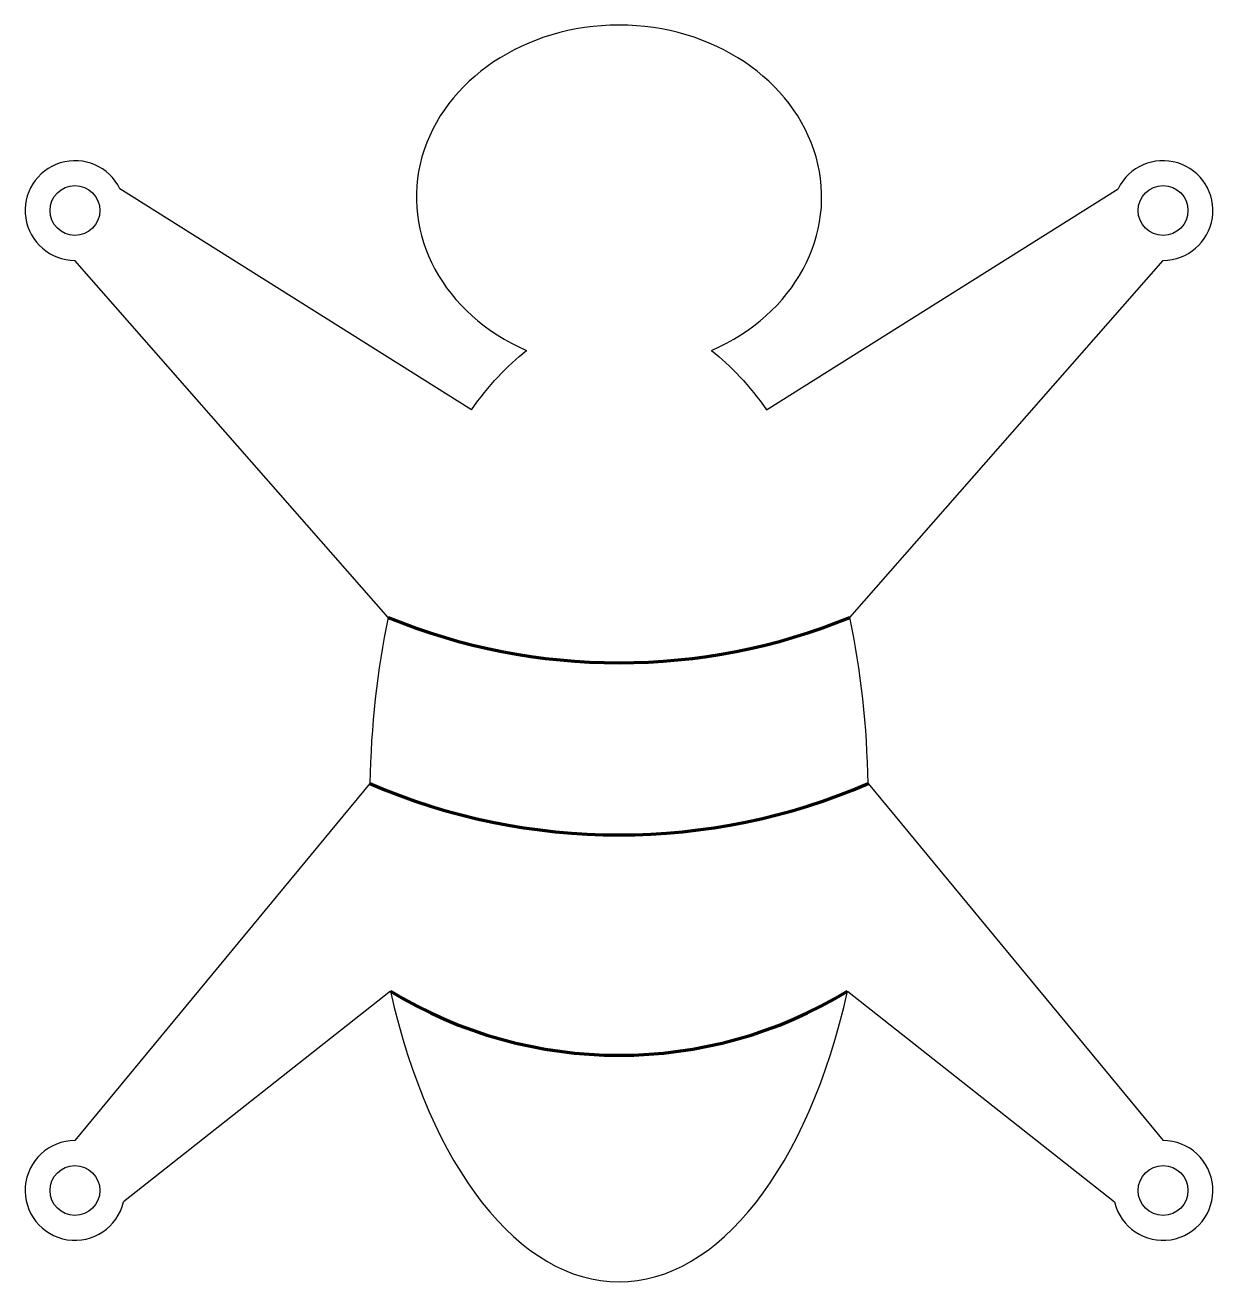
# Model space of a CAD drawing. Header units: inches. Extents: x 5.8 to 20.1, y 5.1 to 20.2.
import ezdxf

# ---------------------------------------------------------------- set-up
doc = ezdxf.new("R2010")
doc.units = ezdxf.units.IN
doc.header["$MEASUREMENT"] = 0
doc.layers.add('button overlay', color=10, linetype='Continuous')
doc.layers.add('drill drawing', color=5, linetype='Continuous')

msp = doc.modelspace()

# ---------------------------------------------------------------- linework, layer by layer
for p, q in [((11.216, 15.582), (6.984, 18.242)), ((14.77, 15.582), (19.002, 18.242)), ((10.213, 13.082), (6.443, 17.382)), ((15.773, 13.082), (19.543, 17.382)), ((9.994, 11.082), (6.443, 6.782)), ((15.991, 11.082), (19.543, 6.782)), ((10.241, 8.582), (7.027, 6.043)), ((15.745, 8.582), (18.959, 6.043))]:
    msp.add_line(p, q)
for centre, start, end in [((6.443, 17.982), 25.6989, 270), ((19.543, 17.982), 270, 154.3011), ((6.443, 6.182), 90, 346.6163), ((19.543, 6.182), 193.3837, 90)]:
    msp.add_arc(centre, 0.6, start, end)
for centre, major_axis, ratio, start_param, end_param in [((12.993, 18.142), (2.44, 0), 0.849546, 5.185701, 10.522262), ((12.993, 10.896), (0, 5.815), 0.515911, 1.185477, 1.538876), ((12.993, 10.896), (0, 5.815), 0.515911, 4.744309, 5.097709), ((12.993, 10.896), (0, 5.815), 0.515911, 1.980144, 4.303041)]:
    msp.add_ellipse(centre, major_axis=major_axis, ratio=ratio, start_param=start_param, end_param=end_param)
at = {"extrusion": (0, 0, -1)}
for start_param, end_param in [(-0.633803, -0.379768), (0.379768, 0.633803)]:
    msp.add_ellipse((12.993, 10.896), major_axis=(0, 5.815), ratio=0.515911, start_param=start_param, end_param=end_param, dxfattribs=at)
at = {"layer": 'button overlay', "lineweight": 140}
for centre, radius, start, end in [((12.993, 19.891), 7.355, 247.791, 292.209), ((12.993, 18.047), 7.584, 246.7096, 293.2904), ((12.993, 13.099), 5.29, 238.6481, 301.3519)]:
    msp.add_arc(centre, radius, start, end, dxfattribs=at)
at = {"layer": 'drill drawing'}
for centre in [(6.443, 17.982), (19.543, 17.982), (6.443, 6.182), (19.543, 6.182)]:
    msp.add_circle(centre, 0.3, dxfattribs=at)

doc.saveas('drawing.dxf')
